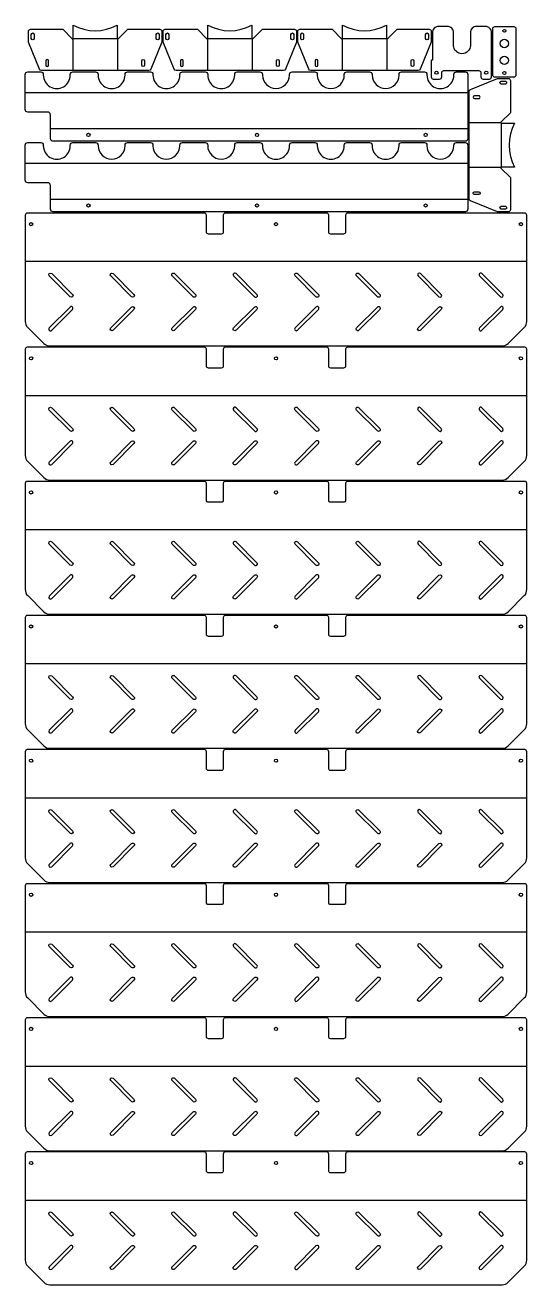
# Model space of a CAD drawing. Extents: x 1184 to 2374, y 2411 to 5399.
import ezdxf

# ---------------------------------------------------------------- set-up
doc = ezdxf.new("R2010")
doc.units = 0

# ---------------------------------------------------------------- blocks, each defined once
blk = doc.blocks.new('Part805260597', base_point=(-200, -595))
at = {"layer": '1'}
for points in [[(115.3, 590, 0.414214), (110.3, 595), (-141.7, 595, 0.198912), (-155.9, 589.1), (-194.1, 550.9, 0.198912), (-200, 536.7), (-200, -536.7, 0.198912), (-194.1, -550.9), (-155.9, -589.1, 0.198912), (-141.7, -595), (110.3, -595, 0.414214), (115.3, -590), (115.3, -170, 0.414214), (110.3, -165), (70.6, -165, -0.414214), (65.6, -160), (65.6, -130, -0.414214), (70.6, -125), (110.3, -125, 0.414214), (115.3, -120), (115.3, 120, 0.414214), (110.3, 125), (70.6, 125, -0.414214), (65.6, 130), (65.6, 160, -0.414214), (70.6, 165), (110.3, 165, 0.414214), (115.3, 170)], [(-107.7, 488.3), (-157.2, 537.8, 1), (-162.8, 532.2), (-113.3, 482.7, 1)], [(-28.2, 532.2), (-77.7, 482.7, -1), (-83.3, 488.3), (-33.8, 537.8, -1)], [(-107.7, 342.5, -1), (-113.3, 336.9), (-162.8, 386.4, -1), (-157.2, 392)], [(-28.2, 386.4), (-77.7, 336.9, -1), (-83.3, 342.5), (-33.8, 392, -1)], [(-107.7, 196.8, -1), (-113.3, 191.1), (-162.8, 240.6, -1), (-157.2, 246.3)], [(-28.2, 240.6), (-77.7, 191.1, -1), (-83.3, 196.8), (-33.8, 246.3, -1)], [(-107.7, 51, -1), (-113.3, 45.3), (-162.8, 94.8, -1), (-157.2, 100.5)], [(-28.2, 94.8, 1), (-33.8, 100.5), (-83.3, 51, 1), (-77.7, 45.3)], [(-107.7, -94.8), (-157.2, -45.3, 1), (-162.8, -51), (-113.3, -100.5, 1)], [(-28.2, -51), (-77.7, -100.5, -1), (-83.3, -94.8), (-33.8, -45.3, -1)], [(-107.7, -240.6, -1), (-113.3, -246.3), (-162.8, -196.8, -1), (-157.2, -191.1)], [(-28.2, -196.8), (-77.7, -246.3, -1), (-83.3, -240.6), (-33.8, -191.1, -1)], [(-107.7, -386.4, -1), (-113.3, -392), (-162.8, -342.5, -1), (-157.2, -336.9)], [(-28.2, -342.5, 1), (-33.8, -336.9), (-83.3, -386.4, 1), (-77.7, -392)], [(-107.7, -532.2), (-157.2, -482.7, 1), (-162.8, -488.3), (-113.3, -537.8, 1)], [(-28.2, -488.3, 1), (-33.8, -482.7), (-83.3, -532.2, 1), (-77.7, -537.8)]]:
    blk.add_lwpolyline(points, format="xyb", close=True, dxfattribs=at)
for centre in [(89, 581), (89, 0), (89, -581)]:
    blk.add_circle(centre, 3.75, dxfattribs=at)
at = {"layer": '2'}
blk.add_line((0.1, -595), (0.1, 595), dxfattribs=at)
blk = doc.blocks.new('Part695736331', base_point=(-200, -595))
at = {"layer": '1'}
for points in [[(115.3, 590, 0.414214), (110.3, 595), (-141.7, 595, 0.198912), (-155.9, 589.1), (-194.1, 550.9, 0.198912), (-200, 536.7), (-200, -536.7, 0.198912), (-194.1, -550.9), (-155.9, -589.1, 0.198912), (-141.7, -595), (110.3, -595, 0.414214), (115.3, -590), (115.3, -170, 0.414214), (110.3, -165), (70.6, -165, -0.414214), (65.6, -160), (65.6, -130, -0.414214), (70.6, -125), (110.3, -125, 0.414214), (115.3, -120), (115.3, 120, 0.414214), (110.3, 125), (70.6, 125, -0.414214), (65.6, 130), (65.6, 160, -0.414214), (70.6, 165), (110.3, 165, 0.414214), (115.3, 170)], [(-107.7, 488.3), (-157.2, 537.8, 1), (-162.8, 532.2), (-113.3, 482.7, 1)], [(-28.2, 532.2), (-77.7, 482.7, -1), (-83.3, 488.3), (-33.8, 537.8, -1)], [(-107.7, 342.5, -1), (-113.3, 336.9), (-162.8, 386.4, -1), (-157.2, 392)], [(-28.2, 386.4), (-77.7, 336.9, -1), (-83.3, 342.5), (-33.8, 392, -1)], [(-107.7, 196.8, -1), (-113.3, 191.1), (-162.8, 240.6, -1), (-157.2, 246.3)], [(-28.2, 240.6), (-77.7, 191.1, -1), (-83.3, 196.8), (-33.8, 246.3, -1)], [(-107.7, 51, -1), (-113.3, 45.3), (-162.8, 94.8, -1), (-157.2, 100.5)], [(-28.2, 94.8, 1), (-33.8, 100.5), (-83.3, 51, 1), (-77.7, 45.3)], [(-107.7, -94.8), (-157.2, -45.3, 1), (-162.8, -51), (-113.3, -100.5, 1)], [(-28.2, -51), (-77.7, -100.5, -1), (-83.3, -94.8), (-33.8, -45.3, -1)], [(-107.7, -240.6, -1), (-113.3, -246.3), (-162.8, -196.8, -1), (-157.2, -191.1)], [(-28.2, -196.8), (-77.7, -246.3, -1), (-83.3, -240.6), (-33.8, -191.1, -1)], [(-107.7, -386.4, -1), (-113.3, -392), (-162.8, -342.5, -1), (-157.2, -336.9)], [(-28.2, -342.5, 1), (-33.8, -336.9), (-83.3, -386.4, 1), (-77.7, -392)], [(-107.7, -532.2), (-157.2, -482.7, 1), (-162.8, -488.3), (-113.3, -537.8, 1)], [(-28.2, -488.3, 1), (-33.8, -482.7), (-83.3, -532.2, 1), (-77.7, -537.8)]]:
    blk.add_lwpolyline(points, format="xyb", close=True, dxfattribs=at)
for centre in [(89, 581), (89, 0), (89, -581)]:
    blk.add_circle(centre, 3.75, dxfattribs=at)
at = {"layer": '2'}
blk.add_line((0.1, -595), (0.1, 595), dxfattribs=at)
blk = doc.blocks.new('Part1545513019', base_point=(-200, -595))
at = {"layer": '1'}
for points in [[(115.3, 590, 0.414214), (110.3, 595), (-141.7, 595, 0.198912), (-155.9, 589.1), (-194.1, 550.9, 0.198912), (-200, 536.7), (-200, -536.7, 0.198912), (-194.1, -550.9), (-155.9, -589.1, 0.198912), (-141.7, -595), (110.3, -595, 0.414214), (115.3, -590), (115.3, -170, 0.414214), (110.3, -165), (70.6, -165, -0.414214), (65.6, -160), (65.6, -130, -0.414214), (70.6, -125), (110.3, -125, 0.414214), (115.3, -120), (115.3, 120, 0.414214), (110.3, 125), (70.6, 125, -0.414214), (65.6, 130), (65.6, 160, -0.414214), (70.6, 165), (110.3, 165, 0.414214), (115.3, 170)], [(-107.7, 488.3), (-157.2, 537.8, 1), (-162.8, 532.2), (-113.3, 482.7, 1)], [(-28.2, 532.2), (-77.7, 482.7, -1), (-83.3, 488.3), (-33.8, 537.8, -1)], [(-107.7, 342.5, -1), (-113.3, 336.9), (-162.8, 386.4, -1), (-157.2, 392)], [(-28.2, 386.4), (-77.7, 336.9, -1), (-83.3, 342.5), (-33.8, 392, -1)], [(-107.7, 196.8, -1), (-113.3, 191.1), (-162.8, 240.6, -1), (-157.2, 246.3)], [(-28.2, 240.6), (-77.7, 191.1, -1), (-83.3, 196.8), (-33.8, 246.3, -1)], [(-107.7, 51, -1), (-113.3, 45.3), (-162.8, 94.8, -1), (-157.2, 100.5)], [(-28.2, 94.8, 1), (-33.8, 100.5), (-83.3, 51, 1), (-77.7, 45.3)], [(-107.7, -94.8), (-157.2, -45.3, 1), (-162.8, -51), (-113.3, -100.5, 1)], [(-28.2, -51), (-77.7, -100.5, -1), (-83.3, -94.8), (-33.8, -45.3, -1)], [(-107.7, -240.6, -1), (-113.3, -246.3), (-162.8, -196.8, -1), (-157.2, -191.1)], [(-28.2, -196.8), (-77.7, -246.3, -1), (-83.3, -240.6), (-33.8, -191.1, -1)], [(-107.7, -386.4, -1), (-113.3, -392), (-162.8, -342.5, -1), (-157.2, -336.9)], [(-28.2, -342.5, 1), (-33.8, -336.9), (-83.3, -386.4, 1), (-77.7, -392)], [(-107.7, -532.2), (-157.2, -482.7, 1), (-162.8, -488.3), (-113.3, -537.8, 1)], [(-28.2, -488.3, 1), (-33.8, -482.7), (-83.3, -532.2, 1), (-77.7, -537.8)]]:
    blk.add_lwpolyline(points, format="xyb", close=True, dxfattribs=at)
for centre in [(89, 581), (89, 0), (89, -581)]:
    blk.add_circle(centre, 3.75, dxfattribs=at)
at = {"layer": '2'}
blk.add_line((0.1, -595), (0.1, 595), dxfattribs=at)
blk = doc.blocks.new('Part1094482734', base_point=(-200, -595))
at = {"layer": '1'}
for points in [[(115.3, 590, 0.414214), (110.3, 595), (-141.7, 595, 0.198912), (-155.9, 589.1), (-194.1, 550.9, 0.198912), (-200, 536.7), (-200, -536.7, 0.198912), (-194.1, -550.9), (-155.9, -589.1, 0.198912), (-141.7, -595), (110.3, -595, 0.414214), (115.3, -590), (115.3, -170, 0.414214), (110.3, -165), (70.6, -165, -0.414214), (65.6, -160), (65.6, -130, -0.414214), (70.6, -125), (110.3, -125, 0.414214), (115.3, -120), (115.3, 120, 0.414214), (110.3, 125), (70.6, 125, -0.414214), (65.6, 130), (65.6, 160, -0.414214), (70.6, 165), (110.3, 165, 0.414214), (115.3, 170)], [(-107.7, 488.3), (-157.2, 537.8, 1), (-162.8, 532.2), (-113.3, 482.7, 1)], [(-28.2, 532.2), (-77.7, 482.7, -1), (-83.3, 488.3), (-33.8, 537.8, -1)], [(-107.7, 342.5, -1), (-113.3, 336.9), (-162.8, 386.4, -1), (-157.2, 392)], [(-28.2, 386.4), (-77.7, 336.9, -1), (-83.3, 342.5), (-33.8, 392, -1)], [(-107.7, 196.8, -1), (-113.3, 191.1), (-162.8, 240.6, -1), (-157.2, 246.3)], [(-28.2, 240.6), (-77.7, 191.1, -1), (-83.3, 196.8), (-33.8, 246.3, -1)], [(-107.7, 51, -1), (-113.3, 45.3), (-162.8, 94.8, -1), (-157.2, 100.5)], [(-28.2, 94.8, 1), (-33.8, 100.5), (-83.3, 51, 1), (-77.7, 45.3)], [(-107.7, -94.8), (-157.2, -45.3, 1), (-162.8, -51), (-113.3, -100.5, 1)], [(-28.2, -51), (-77.7, -100.5, -1), (-83.3, -94.8), (-33.8, -45.3, -1)], [(-107.7, -240.6, -1), (-113.3, -246.3), (-162.8, -196.8, -1), (-157.2, -191.1)], [(-28.2, -196.8), (-77.7, -246.3, -1), (-83.3, -240.6), (-33.8, -191.1, -1)], [(-107.7, -386.4, -1), (-113.3, -392), (-162.8, -342.5, -1), (-157.2, -336.9)], [(-28.2, -342.5, 1), (-33.8, -336.9), (-83.3, -386.4, 1), (-77.7, -392)], [(-107.7, -532.2), (-157.2, -482.7, 1), (-162.8, -488.3), (-113.3, -537.8, 1)], [(-28.2, -488.3, 1), (-33.8, -482.7), (-83.3, -532.2, 1), (-77.7, -537.8)]]:
    blk.add_lwpolyline(points, format="xyb", close=True, dxfattribs=at)
for centre in [(89, 581), (89, 0), (89, -581)]:
    blk.add_circle(centre, 3.75, dxfattribs=at)
at = {"layer": '2'}
blk.add_line((0.1, -595), (0.1, 595), dxfattribs=at)
blk = doc.blocks.new('Part1193976810', base_point=(-200, -595))
at = {"layer": '1'}
for points in [[(115.3, 590, 0.414214), (110.3, 595), (-141.7, 595, 0.198912), (-155.9, 589.1), (-194.1, 550.9, 0.198912), (-200, 536.7), (-200, -536.7, 0.198912), (-194.1, -550.9), (-155.9, -589.1, 0.198912), (-141.7, -595), (110.3, -595, 0.414214), (115.3, -590), (115.3, -170, 0.414214), (110.3, -165), (70.6, -165, -0.414214), (65.6, -160), (65.6, -130, -0.414214), (70.6, -125), (110.3, -125, 0.414214), (115.3, -120), (115.3, 120, 0.414214), (110.3, 125), (70.6, 125, -0.414214), (65.6, 130), (65.6, 160, -0.414214), (70.6, 165), (110.3, 165, 0.414214), (115.3, 170)], [(-107.7, 488.3), (-157.2, 537.8, 1), (-162.8, 532.2), (-113.3, 482.7, 1)], [(-28.2, 532.2), (-77.7, 482.7, -1), (-83.3, 488.3), (-33.8, 537.8, -1)], [(-107.7, 342.5, -1), (-113.3, 336.9), (-162.8, 386.4, -1), (-157.2, 392)], [(-28.2, 386.4), (-77.7, 336.9, -1), (-83.3, 342.5), (-33.8, 392, -1)], [(-107.7, 196.8, -1), (-113.3, 191.1), (-162.8, 240.6, -1), (-157.2, 246.3)], [(-28.2, 240.6), (-77.7, 191.1, -1), (-83.3, 196.8), (-33.8, 246.3, -1)], [(-107.7, 51, -1), (-113.3, 45.3), (-162.8, 94.8, -1), (-157.2, 100.5)], [(-28.2, 94.8, 1), (-33.8, 100.5), (-83.3, 51, 1), (-77.7, 45.3)], [(-107.7, -94.8), (-157.2, -45.3, 1), (-162.8, -51), (-113.3, -100.5, 1)], [(-28.2, -51), (-77.7, -100.5, -1), (-83.3, -94.8), (-33.8, -45.3, -1)], [(-107.7, -240.6, -1), (-113.3, -246.3), (-162.8, -196.8, -1), (-157.2, -191.1)], [(-28.2, -196.8), (-77.7, -246.3, -1), (-83.3, -240.6), (-33.8, -191.1, -1)], [(-107.7, -386.4, -1), (-113.3, -392), (-162.8, -342.5, -1), (-157.2, -336.9)], [(-28.2, -342.5, 1), (-33.8, -336.9), (-83.3, -386.4, 1), (-77.7, -392)], [(-107.7, -532.2), (-157.2, -482.7, 1), (-162.8, -488.3), (-113.3, -537.8, 1)], [(-28.2, -488.3, 1), (-33.8, -482.7), (-83.3, -532.2, 1), (-77.7, -537.8)]]:
    blk.add_lwpolyline(points, format="xyb", close=True, dxfattribs=at)
for centre in [(89, 581), (89, 0), (89, -581)]:
    blk.add_circle(centre, 3.75, dxfattribs=at)
at = {"layer": '2'}
blk.add_line((0.1, -595), (0.1, 595), dxfattribs=at)
blk = doc.blocks.new('Part1538695577', base_point=(-200, -595))
at = {"layer": '1'}
for points in [[(115.3, 590, 0.414214), (110.3, 595), (-141.7, 595, 0.198912), (-155.9, 589.1), (-194.1, 550.9, 0.198912), (-200, 536.7), (-200, -536.7, 0.198912), (-194.1, -550.9), (-155.9, -589.1, 0.198912), (-141.7, -595), (110.3, -595, 0.414214), (115.3, -590), (115.3, -170, 0.414214), (110.3, -165), (70.6, -165, -0.414214), (65.6, -160), (65.6, -130, -0.414214), (70.6, -125), (110.3, -125, 0.414214), (115.3, -120), (115.3, 120, 0.414214), (110.3, 125), (70.6, 125, -0.414214), (65.6, 130), (65.6, 160, -0.414214), (70.6, 165), (110.3, 165, 0.414214), (115.3, 170)], [(-107.7, 488.3), (-157.2, 537.8, 1), (-162.8, 532.2), (-113.3, 482.7, 1)], [(-28.2, 532.2), (-77.7, 482.7, -1), (-83.3, 488.3), (-33.8, 537.8, -1)], [(-107.7, 342.5, -1), (-113.3, 336.9), (-162.8, 386.4, -1), (-157.2, 392)], [(-28.2, 386.4), (-77.7, 336.9, -1), (-83.3, 342.5), (-33.8, 392, -1)], [(-107.7, 196.8, -1), (-113.3, 191.1), (-162.8, 240.6, -1), (-157.2, 246.3)], [(-28.2, 240.6), (-77.7, 191.1, -1), (-83.3, 196.8), (-33.8, 246.3, -1)], [(-107.7, 51, -1), (-113.3, 45.3), (-162.8, 94.8, -1), (-157.2, 100.5)], [(-28.2, 94.8, 1), (-33.8, 100.5), (-83.3, 51, 1), (-77.7, 45.3)], [(-107.7, -94.8), (-157.2, -45.3, 1), (-162.8, -51), (-113.3, -100.5, 1)], [(-28.2, -51), (-77.7, -100.5, -1), (-83.3, -94.8), (-33.8, -45.3, -1)], [(-107.7, -240.6, -1), (-113.3, -246.3), (-162.8, -196.8, -1), (-157.2, -191.1)], [(-28.2, -196.8), (-77.7, -246.3, -1), (-83.3, -240.6), (-33.8, -191.1, -1)], [(-107.7, -386.4, -1), (-113.3, -392), (-162.8, -342.5, -1), (-157.2, -336.9)], [(-28.2, -342.5, 1), (-33.8, -336.9), (-83.3, -386.4, 1), (-77.7, -392)], [(-107.7, -532.2), (-157.2, -482.7, 1), (-162.8, -488.3), (-113.3, -537.8, 1)], [(-28.2, -488.3, 1), (-33.8, -482.7), (-83.3, -532.2, 1), (-77.7, -537.8)]]:
    blk.add_lwpolyline(points, format="xyb", close=True, dxfattribs=at)
for centre in [(89, 581), (89, 0), (89, -581)]:
    blk.add_circle(centre, 3.75, dxfattribs=at)
at = {"layer": '2'}
blk.add_line((0.1, -595), (0.1, 595), dxfattribs=at)
blk = doc.blocks.new('Part1387565057', base_point=(-200, -595))
at = {"layer": '1'}
for points in [[(115.3, 590, 0.414214), (110.3, 595), (-141.7, 595, 0.198912), (-155.9, 589.1), (-194.1, 550.9, 0.198912), (-200, 536.7), (-200, -536.7, 0.198912), (-194.1, -550.9), (-155.9, -589.1, 0.198912), (-141.7, -595), (110.3, -595, 0.414214), (115.3, -590), (115.3, -170, 0.414214), (110.3, -165), (70.6, -165, -0.414214), (65.6, -160), (65.6, -130, -0.414214), (70.6, -125), (110.3, -125, 0.414214), (115.3, -120), (115.3, 120, 0.414214), (110.3, 125), (70.6, 125, -0.414214), (65.6, 130), (65.6, 160, -0.414214), (70.6, 165), (110.3, 165, 0.414214), (115.3, 170)], [(-107.7, 488.3), (-157.2, 537.8, 1), (-162.8, 532.2), (-113.3, 482.7, 1)], [(-28.2, 532.2), (-77.7, 482.7, -1), (-83.3, 488.3), (-33.8, 537.8, -1)], [(-107.7, 342.5, -1), (-113.3, 336.9), (-162.8, 386.4, -1), (-157.2, 392)], [(-28.2, 386.4), (-77.7, 336.9, -1), (-83.3, 342.5), (-33.8, 392, -1)], [(-107.7, 196.8, -1), (-113.3, 191.1), (-162.8, 240.6, -1), (-157.2, 246.3)], [(-28.2, 240.6), (-77.7, 191.1, -1), (-83.3, 196.8), (-33.8, 246.3, -1)], [(-107.7, 51, -1), (-113.3, 45.3), (-162.8, 94.8, -1), (-157.2, 100.5)], [(-28.2, 94.8, 1), (-33.8, 100.5), (-83.3, 51, 1), (-77.7, 45.3)], [(-107.7, -94.8), (-157.2, -45.3, 1), (-162.8, -51), (-113.3, -100.5, 1)], [(-28.2, -51), (-77.7, -100.5, -1), (-83.3, -94.8), (-33.8, -45.3, -1)], [(-107.7, -240.6, -1), (-113.3, -246.3), (-162.8, -196.8, -1), (-157.2, -191.1)], [(-28.2, -196.8), (-77.7, -246.3, -1), (-83.3, -240.6), (-33.8, -191.1, -1)], [(-107.7, -386.4, -1), (-113.3, -392), (-162.8, -342.5, -1), (-157.2, -336.9)], [(-28.2, -342.5, 1), (-33.8, -336.9), (-83.3, -386.4, 1), (-77.7, -392)], [(-107.7, -532.2), (-157.2, -482.7, 1), (-162.8, -488.3), (-113.3, -537.8, 1)], [(-28.2, -488.3, 1), (-33.8, -482.7), (-83.3, -532.2, 1), (-77.7, -537.8)]]:
    blk.add_lwpolyline(points, format="xyb", close=True, dxfattribs=at)
for centre in [(89, 581), (89, 0), (89, -581)]:
    blk.add_circle(centre, 3.75, dxfattribs=at)
at = {"layer": '2'}
blk.add_line((0.1, -595), (0.1, 595), dxfattribs=at)
blk = doc.blocks.new('Part662787594', base_point=(-158.3, 0))
at = {"layer": '1'}
for points in [[(158.3, 93), (158.3, 69, -0.096373), (157.9, 67.1), (132, 3.1, -0.30564), (127.4, 0), (-127.4, 0, -0.30564), (-132, 3.1), (-157.9, 67.1, -0.096373), (-158.3, 69), (-158.3, 93, -0.414214), (-153.3, 98), (-77.1, 98), (-54.3, 75.3), (-51.9, 75.3), (-51.9, 107.7, 0.251165), (51.9, 107.7), (51.9, 75.3), (54.3, 75.3), (77.1, 98), (153.3, 98, -0.414214)], [(-145, 86), (-145, 76, -1), (-151.5, 76), (-151.5, 86, -1)], [(151.5, 86), (151.5, 76, -1), (145, 76), (145, 86, -1)], [(-110.7, 23, 1), (-117.2, 23), (-117.2, 13, 1), (-110.7, 13)], [(117.2, 23), (117.2, 13, -1), (110.7, 13), (110.7, 23, -1)]]:
    blk.add_lwpolyline(points, format="xyb", close=True, dxfattribs=at)
at = {"layer": '2'}
for p, q in [((-53.1, 75.3), (-53.1, 0)), ((-51.9, 75.9), (51.9, 75.9)), ((53.1, 75.3), (53.1, 0))]:
    blk.add_line(p, q, dxfattribs=at)
blk = doc.blocks.new('Part2117884470', base_point=(-158.3, 0))
at = {"layer": '1'}
for points in [[(158.3, 93), (158.3, 69, -0.096373), (157.9, 67.1), (132, 3.1, -0.30564), (127.4, 0), (-127.4, 0, -0.30564), (-132, 3.1), (-157.9, 67.1, -0.096373), (-158.3, 69), (-158.3, 93, -0.414214), (-153.3, 98), (-77.1, 98), (-54.3, 75.3), (-51.9, 75.3), (-51.9, 107.7, 0.251165), (51.9, 107.7), (51.9, 75.3), (54.3, 75.3), (77.1, 98), (153.3, 98, -0.414214)], [(-145, 86), (-145, 76, -1), (-151.5, 76), (-151.5, 86, -1)], [(151.5, 86), (151.5, 76, -1), (145, 76), (145, 86, -1)], [(-110.7, 23, 1), (-117.2, 23), (-117.2, 13, 1), (-110.7, 13)], [(117.2, 23), (117.2, 13, -1), (110.7, 13), (110.7, 23, -1)]]:
    blk.add_lwpolyline(points, format="xyb", close=True, dxfattribs=at)
at = {"layer": '2'}
for p, q in [((-53.1, 75.3), (-53.1, 0)), ((-51.9, 75.9), (51.9, 75.9)), ((53.1, 75.3), (53.1, 0))]:
    blk.add_line(p, q, dxfattribs=at)
blk = doc.blocks.new('Part824391233', base_point=(-29.2, -525))
at = {"layer": '1'}
blk.add_lwpolyline([(135.3, 519), (135.3, 488, -0.414214), (129.3, 482), (127.8, 482, 1), (127.8, 418), (129.3, 418, -0.414214), (135.3, 412), (135.3, 358, -0.414214), (129.3, 352), (127.8, 352, 1), (127.8, 288), (129.3, 288, -0.414214), (135.3, 282), (135.3, 228, -0.414214), (129.3, 222), (127.8, 222, 1), (127.8, 158), (129.3, 158, -0.414214), (135.3, 152), (135.3, 98, -0.414214), (129.3, 92), (127.8, 92, 1), (127.8, 28), (129.3, 28, -0.414214), (135.3, 22), (135.3, -32, -0.414214), (129.3, -38), (127.8, -38, 1), (127.8, -102), (129.3, -102, -0.414214), (135.3, -108), (135.3, -162, -0.414214), (129.3, -168), (127.8, -168, 1), (127.8, -232), (129.3, -232, -0.414214), (135.3, -238), (135.3, -292, -0.414214), (129.3, -298), (127.8, -298, 1), (127.8, -362), (129.3, -362, -0.414214), (135.3, -368), (135.3, -422, -0.414214), (129.3, -428), (127.8, -428, 1), (127.8, -492), (129.3, -492, -0.414214), (135.3, -498), (135.3, -519, -0.414214), (129.3, -525), (-23.2, -525, -0.414214), (-29.2, -519), (-29.2, 459, -0.414214), (-23.2, 465), (32, 465), (33.5, 465.1), (35, 465.4), (36.3, 465.8), (37.5, 466.5), (38.4, 467.2), (39.2, 468.1), (39.6, 469), (39.8, 470), (39.8, 519, -0.414214), (45.8, 525), (129.3, 525, -0.414214)], format="xyb", close=True, dxfattribs=at)
for centre in [(-14.2, 375), (-14.2, -25), (-14.2, -425)]:
    blk.add_circle(centre, 3.75, dxfattribs=at)
at = {"layer": '2'}
for p, q in [((85.2, -525), (85.2, 525)), ((0.4, -525), (0.4, 465))]:
    blk.add_line(p, q, dxfattribs=at)
blk = doc.blocks.new('Part1992706663', base_point=(-158.3, 0))
at = {"layer": '1'}
for points in [[(158.3, 93), (158.3, 69, -0.096373), (157.9, 67.1), (132, 3.1, -0.30564), (127.4, 0), (-127.4, 0, -0.30564), (-132, 3.1), (-157.9, 67.1, -0.096373), (-158.3, 69), (-158.3, 93, -0.414214), (-153.3, 98), (-77.1, 98), (-54.3, 75.3), (-51.9, 75.3), (-51.9, 107.7, 0.251165), (51.9, 107.7), (51.9, 75.3), (54.3, 75.3), (77.1, 98), (153.3, 98, -0.414214)], [(-145, 86), (-145, 76, -1), (-151.5, 76), (-151.5, 86, -1)], [(151.5, 86), (151.5, 76, -1), (145, 76), (145, 86, -1)], [(-110.7, 23, 1), (-117.2, 23), (-117.2, 13, 1), (-110.7, 13)], [(117.2, 23), (117.2, 13, -1), (110.7, 13), (110.7, 23, -1)]]:
    blk.add_lwpolyline(points, format="xyb", close=True, dxfattribs=at)
at = {"layer": '2'}
for p, q in [((-53.1, 75.3), (-53.1, 0)), ((-51.9, 75.9), (51.9, 75.9)), ((53.1, 75.3), (53.1, 0))]:
    blk.add_line(p, q, dxfattribs=at)
blk = doc.blocks.new('Part1051012392', base_point=(-60, -27.5))
at = {"layer": '1'}
blk.add_lwpolyline([(60, 22.5), (60, -22.5, -0.414214), (55, -27.5), (-55, -27.5, -0.414214), (-60, -22.5), (-60, 22.5, -0.414214), (-55, 27.5), (55, 27.5, -0.414214)], format="xyb", close=True, dxfattribs=at)
for centre, radius in [((-50, 0), 3.5), ((-20, 0), 10), ((20, 0), 10), ((50, 0), 3.5)]:
    blk.add_circle(centre, radius, dxfattribs=at)
blk = doc.blocks.new('Part1272715788', base_point=(-200, -595))
at = {"layer": '1'}
for points in [[(115.3, 590, 0.414214), (110.3, 595), (-141.7, 595, 0.198912), (-155.9, 589.1), (-194.1, 550.9, 0.198912), (-200, 536.7), (-200, -536.7, 0.198912), (-194.1, -550.9), (-155.9, -589.1, 0.198912), (-141.7, -595), (110.3, -595, 0.414214), (115.3, -590), (115.3, -170, 0.414214), (110.3, -165), (70.6, -165, -0.414214), (65.6, -160), (65.6, -130, -0.414214), (70.6, -125), (110.3, -125, 0.414214), (115.3, -120), (115.3, 120, 0.414214), (110.3, 125), (70.6, 125, -0.414214), (65.6, 130), (65.6, 160, -0.414214), (70.6, 165), (110.3, 165, 0.414214), (115.3, 170)], [(-107.7, 488.3), (-157.2, 537.8, 1), (-162.8, 532.2), (-113.3, 482.7, 1)], [(-28.2, 532.2), (-77.7, 482.7, -1), (-83.3, 488.3), (-33.8, 537.8, -1)], [(-107.7, 342.5, -1), (-113.3, 336.9), (-162.8, 386.4, -1), (-157.2, 392)], [(-28.2, 386.4), (-77.7, 336.9, -1), (-83.3, 342.5), (-33.8, 392, -1)], [(-107.7, 196.8, -1), (-113.3, 191.1), (-162.8, 240.6, -1), (-157.2, 246.3)], [(-28.2, 240.6), (-77.7, 191.1, -1), (-83.3, 196.8), (-33.8, 246.3, -1)], [(-107.7, 51, -1), (-113.3, 45.3), (-162.8, 94.8, -1), (-157.2, 100.5)], [(-28.2, 94.8, 1), (-33.8, 100.5), (-83.3, 51, 1), (-77.7, 45.3)], [(-107.7, -94.8), (-157.2, -45.3, 1), (-162.8, -51), (-113.3, -100.5, 1)], [(-28.2, -51), (-77.7, -100.5, -1), (-83.3, -94.8), (-33.8, -45.3, -1)], [(-107.7, -240.6, -1), (-113.3, -246.3), (-162.8, -196.8, -1), (-157.2, -191.1)], [(-28.2, -196.8), (-77.7, -246.3, -1), (-83.3, -240.6), (-33.8, -191.1, -1)], [(-107.7, -386.4, -1), (-113.3, -392), (-162.8, -342.5, -1), (-157.2, -336.9)], [(-28.2, -342.5, 1), (-33.8, -336.9), (-83.3, -386.4, 1), (-77.7, -392)], [(-107.7, -532.2), (-157.2, -482.7, 1), (-162.8, -488.3), (-113.3, -537.8, 1)], [(-28.2, -488.3, 1), (-33.8, -482.7), (-83.3, -532.2, 1), (-77.7, -537.8)]]:
    blk.add_lwpolyline(points, format="xyb", close=True, dxfattribs=at)
for centre in [(89, 581), (89, 0), (89, -581)]:
    blk.add_circle(centre, 3.75, dxfattribs=at)
at = {"layer": '2'}
blk.add_line((0.1, -595), (0.1, 595), dxfattribs=at)
blk = doc.blocks.new('Part594436373', base_point=(-158.3, 0))
at = {"layer": '1'}
for points in [[(158.3, 93), (158.3, 69, -0.096373), (157.9, 67.1), (132, 3.1, -0.30564), (127.4, 0), (-127.4, 0, -0.30564), (-132, 3.1), (-157.9, 67.1, -0.096373), (-158.3, 69), (-158.3, 93, -0.414214), (-153.3, 98), (-77.1, 98), (-54.3, 75.3), (-51.9, 75.3), (-51.9, 107.7, 0.251165), (51.9, 107.7), (51.9, 75.3), (54.3, 75.3), (77.1, 98), (153.3, 98, -0.414214)], [(-145, 86), (-145, 76, -1), (-151.5, 76), (-151.5, 86, -1)], [(151.5, 86), (151.5, 76, -1), (145, 76), (145, 86, -1)], [(-110.7, 23, 1), (-117.2, 23), (-117.2, 13, 1), (-110.7, 13)], [(117.2, 23), (117.2, 13, -1), (110.7, 13), (110.7, 23, -1)]]:
    blk.add_lwpolyline(points, format="xyb", close=True, dxfattribs=at)
at = {"layer": '2'}
for p, q in [((-53.1, 75.3), (-53.1, 0)), ((-51.9, 75.9), (51.9, 75.9)), ((53.1, 75.3), (53.1, 0))]:
    blk.add_line(p, q, dxfattribs=at)
blk = doc.blocks.new('Part1407663469', base_point=(-62.5, -71.5))
at = {"layer": '1'}
blk.add_lwpolyline([(62.5, 53.5, 0.414214), (47.5, 68.5), (-17.5, 68.5), (-17.5, 70.5, 0.414214), (-18.5, 71.5), (-57.5, 71.5, 0.414214), (-62.5, 66.5), (-62.5, 51.5, 0.414214), (-57.5, 46.5), (-47.5, 46.5, -0.414214), (-42.5, 41.5), (-42.5, -41.5, -0.414214), (-47.5, -46.5), (-57.5, -46.5, 0.414214), (-62.5, -51.5), (-62.5, -66.5, 0.414214), (-57.5, -71.5), (47.5, -71.5, 0.414214), (62.5, -56.5), (62.5, -36.5, 0.414214), (47.5, -21.5), (17.5, -21.5, -1), (17.5, 18.5), (47.5, 18.5, 0.414214), (62.5, 33.5)], format="xyb", close=True, dxfattribs=at)
for centre in [(-47.5, 59), (-47.5, -59)]:
    blk.add_circle(centre, 3.75, dxfattribs=at)
blk = doc.blocks.new('Part1538643271', base_point=(-29.2, -525))
at = {"layer": '1'}
blk.add_lwpolyline([(135.3, 519), (135.3, 488, -0.414214), (129.3, 482), (127.8, 482, 1), (127.8, 418), (129.3, 418, -0.414214), (135.3, 412), (135.3, 358, -0.414214), (129.3, 352), (127.8, 352, 1), (127.8, 288), (129.3, 288, -0.414214), (135.3, 282), (135.3, 228, -0.414214), (129.3, 222), (127.8, 222, 1), (127.8, 158), (129.3, 158, -0.414214), (135.3, 152), (135.3, 98, -0.414214), (129.3, 92), (127.8, 92, 1), (127.8, 28), (129.3, 28, -0.414214), (135.3, 22), (135.3, -32, -0.414214), (129.3, -38), (127.8, -38, 1), (127.8, -102), (129.3, -102, -0.414214), (135.3, -108), (135.3, -162, -0.414214), (129.3, -168), (127.8, -168, 1), (127.8, -232), (129.3, -232, -0.414214), (135.3, -238), (135.3, -292, -0.414214), (129.3, -298), (127.8, -298, 1), (127.8, -362), (129.3, -362, -0.414214), (135.3, -368), (135.3, -422, -0.414214), (129.3, -428), (127.8, -428, 1), (127.8, -492), (129.3, -492, -0.414214), (135.3, -498), (135.3, -519, -0.414214), (129.3, -525), (-23.2, -525, -0.414214), (-29.2, -519), (-29.2, 459, -0.414214), (-23.2, 465), (32, 465), (33.5, 465.1), (35, 465.4), (36.3, 465.8), (37.5, 466.5), (38.4, 467.2), (39.2, 468.1), (39.6, 469), (39.8, 470), (39.8, 519, -0.414214), (45.8, 525), (129.3, 525, -0.414214)], format="xyb", close=True, dxfattribs=at)
for centre in [(-14.2, 375), (-14.2, -25), (-14.2, -425)]:
    blk.add_circle(centre, 3.75, dxfattribs=at)
at = {"layer": '2'}
for p, q in [((85.2, -525), (85.2, 525)), ((0.4, -525), (0.4, 465))]:
    blk.add_line(p, q, dxfattribs=at)

msp = doc.modelspace()

# ---------------------------------------------------------------- block references
at = {"layer": '1'}
for name, p in [('Part662787594', (1192.1, 5291.8)), ('Part2117884470', (1511.6, 5291.8)), ('Part594436373', (1831.1, 5291.8))]:
    msp.add_blockref(name, p, dxfattribs=at)
for name, p, rotation in [('Part1407663469', (2290.6, 5271.7), 90.0000001836389), ('Part1051012392', (2293.6, 5396.1), 269.999999977959), ('Part1538643271', (2234.4, 5124.2), 90.0000001836389), ('Part1992706663', (2237.5, 5273.1), 269.999999977959), ('Part824391233', (2234.4, 4956.6), 90.0000001836389), ('Part1272715788', (2374.4, 4638.4), 90.0000001836389), ('Part1387565057', (2374.4, 4320.1), 90.0000001836389), ('Part1538695577', (2374.4, 4001.8), 90.0000001836389), ('Part1193976810', (2374.4, 3683.6), 90.0000001836389), ('Part1094482734', (2374.4, 3365.3), 90.0000001836389), ('Part1545513019', (2374.4, 3047.1), 90.0000001836389), ('Part695736331', (2374.4, 2728.8), 90.0000001836389), ('Part805260597', (2374.4, 2410.6), 90.0000001836389)]:
    msp.add_blockref(name, p, dxfattribs=dict(at, rotation=rotation))

doc.saveas('drawing.dxf')
